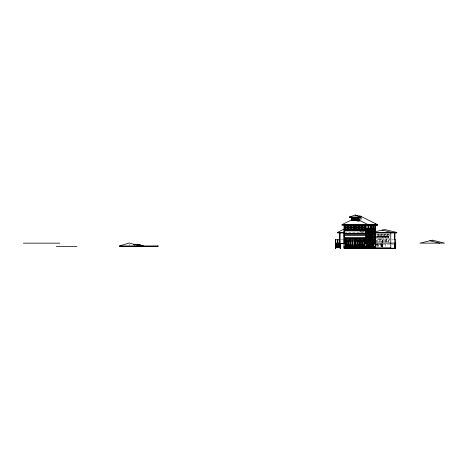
<?xml version="1.0" encoding="UTF-8"?>
<svg xmlns="http://www.w3.org/2000/svg" width="468" height="468" viewBox="0 0 468 468"><rect width="100%" height="100%" fill="white"/><g stroke="black" fill="none" stroke-linecap="round" stroke-linejoin="round"><path stroke-width="0.35" stroke-dasharray="2.34 1.75" d="M376.336 242.477L376.336 234.152M376.992 242.477L376.992 234.035L379.454 234.035L379.454 242.477M377.114 242.354L377.114 236.943L379.332 236.943L379.332 242.354M382.046 246.964L382.046 244.237L382.374 244.237L382.374 246.964L382.374 244.237M384.456 242.313L384.456 236.983M387.568 236.328L387.574 234.199M375.348 244.097L382.327 244.062M359.693 218.474L362.448 218.474L362.448 218.948L359.623 218.948M359.009 221.241L357.037 221.241L357.037 221.592L360.319 221.592M361.904 231.701L364.806 231.701M364.695 232.029L360.266 232.034L360.266 230.636M344.518 232.151L365.514 232.163M377.155 235.264L379.291 235.264M380.273 235.264L382.403 235.264M383.391 235.264L385.521 235.264M386.504 235.264L388.639 235.264M386.34 236.492L388.803 236.492M376.992 236.492L379.454 236.492M380.11 236.492L382.567 236.492M383.228 236.492L385.685 236.492M376.992 236.82L379.454 236.82M380.11 236.82L382.567 236.82M383.228 236.82L385.685 236.82M386.34 236.82L388.803 236.82M377.155 236.983L379.291 236.983M380.273 236.983L382.403 236.983M383.391 236.983L385.521 236.983M386.504 236.983L388.639 236.983M377.155 239.651L379.291 239.651M380.273 239.651L389.551 239.686M391.622 239.686L393.524 239.686M341.307 239.745L343.348 239.745M382.169 240.195L382.169 246.496M376.488 243.998L382.327 243.998L382.327 247.01L382.327 243.834M375.067 244.115L393.582 244.115M381.718 244.237L381.841 247.203M382.701 244.237L382.578 246.928M376.488 244.466L382.327 244.466M376.488 245.103L382.327 245.103M376.488 245.735L382.327 245.735M376.488 246.373L382.327 246.373M360.43 231.672L361.413 232.186M389.458 234.152L389.458 242.482M388.803 242.482L388.803 234.035L386.34 234.035L386.34 242.482M388.68 242.36L388.68 236.943L386.463 236.943L386.463 242.36M387.574 236.983L387.574 242.319M386.679 239.686L386.679 242.213M385.685 242.482L385.685 234.035L383.228 234.035L383.228 242.477M385.562 242.354L385.562 236.943L383.35 236.943L383.35 242.354M385.357 244.12L385.357 246.899M384.456 234.199L384.456 236.328M382.701 243.746L382.701 248.28M382.567 242.477L382.567 234.035L380.11 234.035L380.11 242.477M382.444 242.354L382.444 236.943L380.232 236.943L380.232 242.354M382.204 246.788L382.005 239.686L382.046 247.01M381.718 243.746L381.718 246.964M381.338 234.199L381.338 236.328M381.338 236.983L381.338 242.313M378.226 234.199L378.226 236.328M378.226 236.983L378.226 242.313M361.741 230.636L361.741 232.029M360.974 218.948L360.974 220.27M359.939 231.414L359.939 232.146M129.425 244.179L129.425 245.361M379.332 234.158L377.114 234.158L377.114 236.369L379.332 236.369L379.332 234.158M382.444 234.158L380.232 234.158L380.232 236.369L382.444 236.369L382.444 234.158M385.562 234.158L383.35 234.158L383.35 236.369L385.562 236.369L385.562 234.158M388.68 234.158L386.463 234.158L386.463 236.369L388.68 236.369L388.68 234.158"/><path stroke-width="0.7" d="M344.085 243.699L339.598 243.699L339.598 232.935L339.984 232.929L339.598 232.929M358.506 216.421L359.769 215.783L377.483 224.658L377.483 225.149L342.061 225.149L342.061 224.658L351.837 219.755M344.027 243.354L344.027 230.835M359.301 248.192L375.517 248.292L375.517 225.114L377.483 225.166M344.027 224.698L344.027 248.251L359.939 248.28L344.027 248.215M367.596 239.715L367.602 234.099M370.001 234.86L370.001 234M371.147 242.342L371.153 238.891M372.054 242.793L372.06 234.983M372.113 242.793L372.118 233.941L369.036 233.936L369.036 242.793M372.563 243.325L372.563 240.295L374.535 240.295M373.095 243.325L373.095 240.827L374.535 240.827M373.517 243.325L373.517 241.248L374.535 241.248M374.371 233.152L374.371 243.933L374.371 233.152L366.169 233.152M374.862 247.976L374.862 246.63M375.517 246.314L375.517 248.292L375.026 248.555L395.688 248.549L395.688 239.686L394.787 239.686L394.787 232.935L394.776 248.292L394.776 243.413M375.517 224.944L375.517 246.109L344.027 246.109M375.517 224.195L375.517 223.669M390.768 232.935L390.768 248.221L394.776 248.221M395.442 242.845L395.688 244.115L395.688 243.132L375.517 243.132M359.933 248.286L374.862 248.286L359.939 248.157M157.915 246.443L157.915 245.952L119.586 245.952L119.586 246.443L157.915 246.443L157.915 245.952M371.165 234.86L371.183 234M344.027 232.935L337.644 232.935L337.644 232.438L344.027 229.057M339.598 243.699L339.984 243.19L335.38 243.19M351.304 219.855L359.178 219.849M349.339 217.023L355.241 215.052L361.144 217.017L361.144 217.515L349.339 217.515L349.339 217.017L361.144 217.023L355.241 215.052M119.586 245.952L129.425 242.997L139.265 245.952L139.265 246.443M374.868 231.795L384.649 229.531L396.776 232.438L396.776 232.935L375.09 232.935M340.137 243.161L335.749 243.19L335.749 239.745M351.304 219.937L359.178 219.925M382.374 248.28L382.046 248.28M352.462 218.825L354.106 218.825M354.434 218.825L356.072 218.825M356.4 218.825L358.043 218.825M377.483 224.658L342.061 224.658L342.061 225.149M375.026 225.114L375.517 225.114M345.337 225.266L347.8 225.266M348.455 225.266L350.918 225.266M351.573 225.266L354.03 225.266M345.501 227.729L347.636 227.729M348.619 227.729L350.754 227.729M351.737 227.729L353.866 227.729M356.329 227.729L358.459 227.729M359.442 227.729L361.577 227.729M362.519 227.729L364.695 227.729M375.166 228.214L375.354 231.332M375.026 228.425L375.517 228.419M366.169 228.519L374.371 228.519M366.169 228.682L374.371 228.682M366.169 229.671L367.93 229.671M373.756 229.671L375.517 229.671M345.501 230.022L347.636 230.022L347.636 225.43M348.619 230.022L350.754 230.022L350.795 225.389L348.578 225.389L348.578 230.063L350.795 230.063L350.754 225.43M351.737 230.022L353.866 230.022L353.866 225.43M359.442 230.022L361.577 230.022L361.618 225.389L359.401 225.389L359.401 230.063L361.618 230.063L361.577 225.43M362.519 230.063L364.736 230.063L364.736 225.389L362.519 225.389L362.519 230.063L364.695 230.022L364.695 225.43M365.514 230.057L366.169 230.057M344.518 230.186L365.514 230.186M366.169 230.326L367.93 230.326M373.756 230.326L375.517 230.326M344.682 230.841L365.514 230.841M368.913 230.818L370.311 230.818L370.311 225.447L368.913 225.447L368.977 231.795M366.169 231.719L375.517 231.719M366.169 231.8L374.371 231.859M366.169 232.333L375.517 232.333M337.644 232.438L344.027 232.438M375.09 232.438L396.776 232.438M375.067 233.152L375.517 233.152M344.518 233.795L365.678 233.795M344.518 234.778L365.678 234.778M344.027 235.264L366.169 235.269M366.783 236.89L368.421 236.89M372.727 236.89L374.371 236.89M346.162 238.709L354.358 238.709M355.838 238.709L364.034 238.709M350.462 238.75L354.317 238.75M375.354 239.376L375.16 242.652M339.949 239.745L335.38 239.751L335.38 248.327L335.872 248.327M354.358 239.856L346.162 239.856L346.203 238.75L350.052 238.75L350.052 239.815M355.838 239.856L364.034 239.856L363.993 238.75L360.144 238.75L360.144 239.815M366.169 239.985L368.053 239.985L368.059 243.325L366.169 243.266M373.177 245.495L373.136 239.985L374.371 239.985M335.579 240.102L335.579 246.209M366.169 240.148L368.053 240.148M373.136 240.148L374.371 240.148M346.162 240.183L354.358 240.183M355.838 240.183L364.034 240.183M375.067 240.827L375.517 240.827M346.162 241.582L347.964 241.582M348.291 241.582L350.093 241.582M350.421 241.582L352.228 241.582M352.556 241.582L354.358 241.582M355.838 241.582L357.64 241.582M357.967 241.582L359.769 241.582M360.103 241.582L361.904 241.582M362.232 241.582L364.034 241.582M368.053 241.968L368.053 239.985M373.136 241.968L373.136 239.985M372.399 242.793L368.585 242.793L372.563 242.798M346.162 242.974L347.964 242.974M348.291 242.974L350.093 242.974M350.421 242.974L352.228 242.974M352.556 242.974L354.358 242.974M355.838 242.974L357.64 242.974M357.967 242.974L359.769 242.974M360.103 242.974L361.904 242.974M362.232 242.974L364.034 242.974M23.4 243.161L59.81 243.161M373.183 243.266L374.371 243.266M344.027 243.301L345.706 243.301M364.49 243.301L375.517 243.325M335.38 243.541L344.027 243.547M344.027 243.957L345.706 243.957M364.49 243.957L375.517 243.933M335.38 244.115L339.598 244.115M374.862 244.132L375.517 244.132M133.749 244.29L137.767 244.29L143.29 245.952L143.284 246.443L143.284 245.952L137.767 244.29M335.38 244.29L335.749 244.29M346.162 244.366L347.964 244.366M348.291 244.366L350.093 244.366M350.421 244.366L352.228 244.366M352.556 244.366L354.358 244.366M355.838 244.366L357.64 244.366M357.967 244.366L359.769 244.366M360.103 244.366L361.904 244.366M362.232 244.366L364.034 244.366M335.38 244.688L339.598 244.688M367.889 244.881L373.3 244.881M335.38 245.267L339.598 245.267M367.889 245.495L373.3 245.495M346.162 245.764L354.358 245.764M355.838 245.764L364.034 245.764M335.38 245.84L339.598 245.84M365.514 246.139L368.614 246.156M365.514 246.285L366.169 246.285M335.38 246.414L339.598 246.414M56.295 246.443L76.957 246.443M344.027 246.443L375.517 246.443M358.95 246.531L375.517 246.537M358.95 246.624L375.517 246.624M335.38 246.987L339.598 246.987M344.027 247.32L375.517 247.32M346.08 247.402L348.537 247.402M349.192 247.402L351.655 247.402M352.31 247.402L354.767 247.402M355.428 247.402L357.885 247.402M335.38 247.508L339.598 247.508M344.027 247.513L374.862 247.513M359.278 247.835L359.401 247.379M375.517 247.794L390.768 247.794M371.305 247.976L373.435 247.976M340.476 247.999L339.984 248.321L340.476 248.321L340.476 243.541M374.698 248.28L395.688 248.549M366.169 232.953L374.382 232.959M375.067 232.959L375.517 232.959M366.169 233.485L374.306 233.491M372.06 234L369.1 234L369.1 234.86L372.06 234.86M372.727 234.105L372.727 239.68L374.371 239.68L372.686 239.721L372.686 234.064L374.418 234.064M369.036 234.918L372.118 234.924M368.421 239.674L366.783 239.674L366.783 234.099M366.169 240.289L368.585 240.289L368.585 243.325M366.169 240.821L368.059 240.821M366.169 241.242L367.637 241.242L367.637 243.325M429.84 240.768L439.68 243.132M382.011 230.081L391.856 232.438L391.856 232.935M358.359 219.755L368.135 224.658L368.135 225.149M359.301 247.379L359.301 247.835M395.349 244.12L395.349 248.292M375.289 228.214L375.289 231.332M375.289 239.54L375.289 242.658M375.026 246.209L375.026 248.292M374.371 225.114L374.371 232.333M373.979 228.682L374.043 231.795M374.043 240.148L374.043 243.266M373.756 224.892L373.756 231.391L367.93 231.391L367.93 224.892M373.651 228.682L373.587 231.795M373.651 240.148L373.587 243.266M373.599 246.449L373.599 248.274M373.552 234.105L373.552 239.68M373.476 246.08L373.476 248.274M373.3 231.391L373.3 224.915L368.38 224.915L368.38 231.391M373.3 246.109L373.3 244.267L367.889 244.267L367.889 246.109M373.201 228.682L373.201 231.795M373.259 240.148L373.242 245.495M373.177 231.391L373.177 225.038L370.966 225.038L370.966 231.391M372.873 228.682L372.809 231.795M372.481 228.682L372.423 231.795M372.37 246.683L372.37 248.268M372.095 228.682L372.095 231.795M371.703 228.682L371.645 231.795M371.311 228.682L371.311 231.795M371.264 246.074L371.305 248.256M371.153 235.439L371.153 238.522M371.142 246.437L371.142 248.256M370.925 228.682L370.861 231.795M370.843 224.915L370.843 231.391M370.72 231.391L370.72 225.038L368.503 225.038L368.503 231.391M370.58 235.439L370.58 238.522M370.58 238.891L370.58 242.342M370.475 228.682L370.475 231.795M370.147 228.682L370.083 231.795M370.007 235.433L370.007 238.522M370.001 238.891L370.001 242.342M370.007 246.42L370.007 248.245M369.697 228.682L369.755 231.795M369.779 247.315L344.682 247.239L344.682 248.215M369.597 246.829L369.597 248.239M369.305 228.682L369.305 231.795M369.1 234.983L369.1 242.793M368.527 228.682L368.585 231.795M368.135 228.682L368.135 231.795M368.012 240.23L368.012 245.495M367.807 228.682L367.807 231.795M367.749 240.148L367.749 243.266M367.357 228.682L367.357 231.795M367.357 240.148L367.421 243.266M366.97 228.682L366.97 231.795M366.97 240.148L366.97 243.266M366.637 228.682L366.579 231.795M366.637 240.148L366.579 243.266M366.169 224.704L366.169 246.443M365.678 225.12L365.678 243.301M365.514 224.728L365.514 233.321L344.682 233.321L344.682 224.728M365.145 243.301L365.145 237.44L345.051 237.44L345.051 243.301M364.859 230.186L364.859 225.266L362.396 225.266L362.396 230.186M364.49 246.109L364.49 238.259L355.387 238.259L355.387 246.109M364.361 246.109L364.361 238.382L355.51 238.382L355.51 246.109M364.034 238.382L364.034 246.109M363.624 225.43L363.624 230.022M363.513 248.186L361.384 248.169M362.232 240.183L362.232 245.764M361.904 240.183L361.904 245.764M361.741 230.186L361.741 225.266L359.278 225.266L359.278 230.186M360.512 225.43L360.512 230.022M360.103 238.709L360.103 239.856M360.103 240.183L360.103 245.764M359.769 238.709L359.769 239.856M359.769 240.183L359.769 245.764M359.728 239.815L359.728 238.75L355.879 238.75L355.879 239.815M359.178 217.509L359.178 220.141L351.304 220.141L351.304 217.509M358.95 246.443L358.95 247.239M358.699 217.515L358.699 220.141M358.623 230.186L358.623 225.266L356.166 225.266L356.166 230.186M358.459 225.43L358.459 230.022L356.329 230.022L356.329 225.43M358.377 248.28L358.377 247.894L345.583 247.894L345.583 248.256M358.207 219.808L358.207 217.842L352.299 217.842L352.299 219.808M358.043 218.006L358.043 219.644M357.967 240.183L357.967 245.764M357.64 240.183L357.64 245.764M357.394 225.43L357.394 230.022M357.224 218.006L357.224 219.644M356.236 217.842L356.236 219.808M355.838 238.382L355.838 246.109M355.51 225.12L355.51 230.186M355.253 218.006L355.253 219.644M354.808 246.109L354.808 238.259L345.706 238.259L345.706 246.109M354.685 225.12L354.685 230.186M354.685 246.109L354.685 238.382L345.829 238.382L345.829 246.109M354.358 238.382L354.358 246.109M354.27 217.842L354.27 219.808M354.03 225.12L354.03 230.186M353.287 218.006L353.287 219.644M352.802 225.43L352.802 230.022M352.556 240.183L352.556 245.764M352.462 218.006L352.462 219.644M352.228 240.183L352.228 245.764M351.807 217.515L351.807 220.141M351.573 225.12L351.573 230.186M350.918 225.12L350.918 230.186M350.421 238.709L350.421 239.856M350.421 240.183L350.421 245.764M350.093 238.709L350.093 239.856M350.093 240.183L350.093 245.764M349.684 225.43L349.684 230.022M348.455 225.12L348.455 230.186M348.291 240.183L348.291 245.764M347.964 240.183L347.964 245.764M347.8 225.12L347.8 230.186M346.572 225.43L346.572 230.022M346.162 238.382L346.162 246.109M345.337 225.12L345.337 230.186M344.518 225.12L344.518 243.301M340.09 232.935L340.09 247.882L339.598 247.882L339.598 243.19M337.908 239.745L337.908 243.19M337.522 239.745L337.522 243.19M335.749 243.541L335.749 248.321M335.626 239.751L335.626 246.987M157.891 245.952L157.915 246.443M153.896 245.952L153.896 246.443M134.217 245.952L134.217 246.443L134.217 245.952M369.568 238.891L369.568 242.342L371.58 242.342L371.586 238.891L369.568 238.891M369.574 235.433L369.568 238.522L371.586 238.522L371.586 235.439L369.574 235.433M371.727 235.316L371.721 242.465L369.427 242.465L369.427 235.31L371.727 235.316M374.54 233.941L374.535 239.844L372.563 239.844L372.563 233.941L374.54 233.941M432.297 240.183L420.001 243.132L444.6 243.132L432.297 240.183M354.147 217.965L352.422 217.965L352.422 219.685L354.147 219.685L354.147 217.965M356.113 217.965L354.393 217.965L354.393 219.685L356.113 219.685L356.113 217.965M358.084 217.965L356.359 217.965L356.359 219.685L358.084 219.685L358.084 217.965M347.677 225.389L345.46 225.389L345.46 230.063L347.677 230.063L347.677 225.389M353.907 225.389L351.696 225.389L351.696 230.063L353.907 230.063L353.907 225.389M358.5 225.389L356.288 225.389L356.288 230.063L358.5 230.063L358.5 225.389M372.768 225.447L371.376 225.447L371.376 230.818L372.768 230.818L372.768 225.447M368.585 233.936L366.62 233.936L366.62 239.838L368.585 239.838L368.585 233.936M368.462 234.059L366.742 234.059L366.742 239.715L368.462 239.715L368.462 234.059"/></g></svg>
